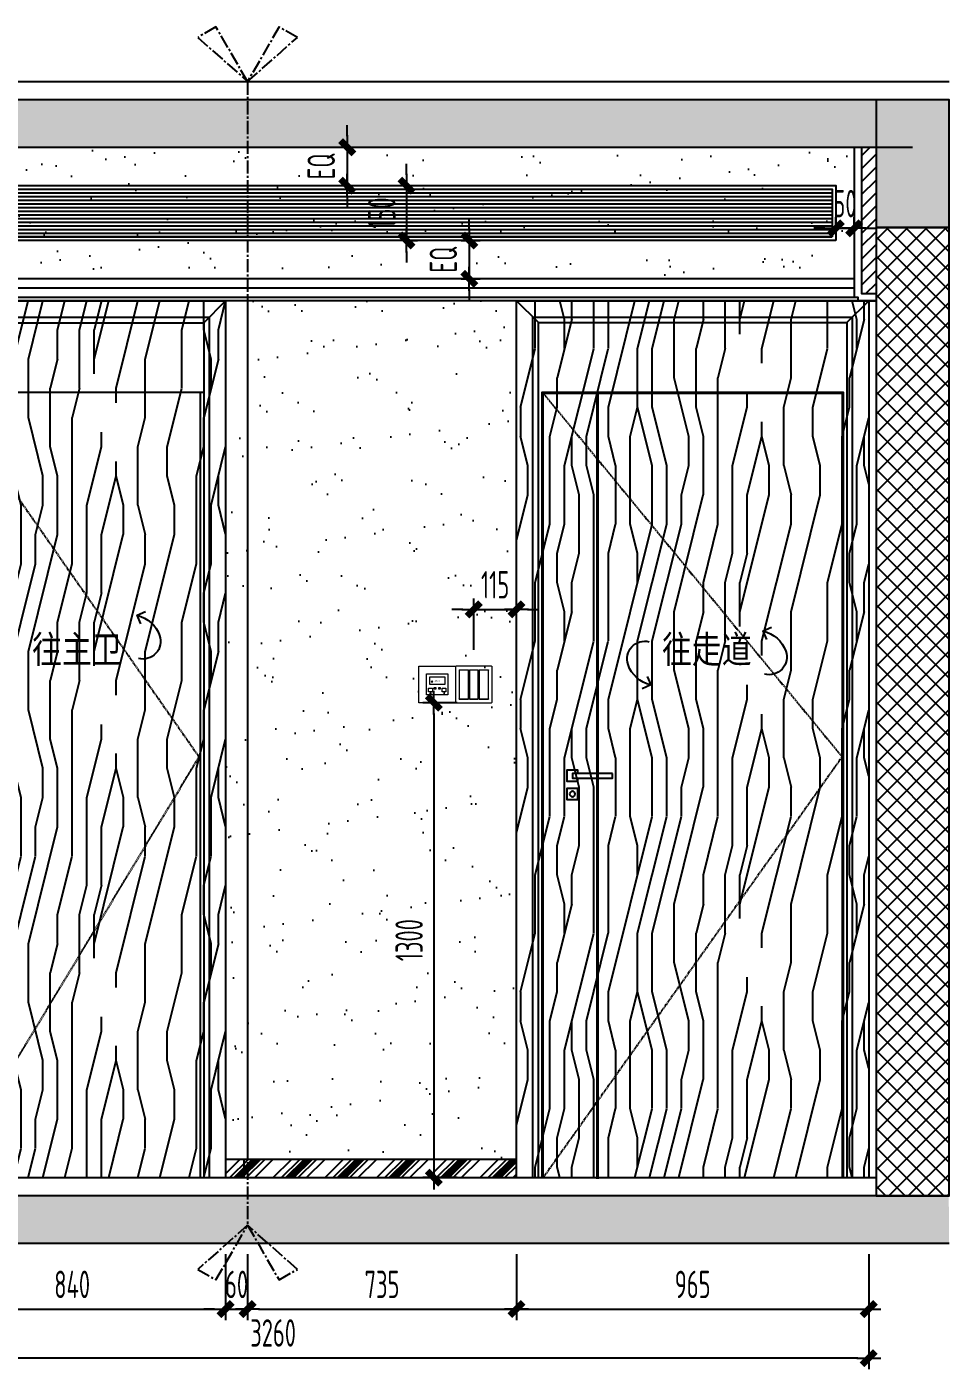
# Model space of a CAD drawing. Header units: inches. Extents: x 96003 to 270950, y -80202 to 65998.
# Drawn here: x 204309 to 206833, y 42087 to 45761 of the extents above; entities that cross this region are included whole.
import ezdxf

# ---------------------------------------------------------------- set-up
doc = ezdxf.new("R2010")
doc.units = ezdxf.units.IN
doc.header["$LTSCALE"] = 10
doc.header["$MEASUREMENT"] = 0
for name, pattern in [('CENTER2', [1.125, 0.75, -0.125, 0.125, -0.125]), ('DASH', [0.35, 0.25, -0.1]), ('DASHED', [19.05, 12.7, -6.35]), ('M-HIDDEN', [1.875, 1.25, -0.625])]:
    doc.linetypes.add(name, pattern=pattern)
for name, color, linetype in [('01', 200, 'Continuous'), ('C-顶面灯具、灯带', 22, 'Continuous'), ('EL-1', 1, 'Continuous'), ('EL-136', 136, 'Continuous'), ('EL-138', 138, 'Continuous'), ('EL-BHATCH-250', 250, 'Continuous'), ('EL-LIG', 1, 'M-HIDDEN'), ('EL-TEXT', 50, 'Continuous'), ('FC-地面造型', 136, 'Continuous'), ('SBEI', 1, 'Continuous')]:
    doc.layers.add(name, color=color, linetype=linetype)
doc.layers.add('F-2', color=145, linetype='Continuous', lineweight=0)
doc.styles.add('Arial', font='arial.ttf')
doc.styles.add('CCD_DIM', font='archs.shx', dxfattribs={"width": 0.7})
doc.styles.add('st', font='')
doc.styles.add('XZC', font='SIMPLEX.SHX', dxfattribs={"width": 0.7, "bigfont": 'hztxt.shx'})
doc.styles.get('st').set_extended_font_data('SimSun')
doc.linetypes.add('LED_LINE', pattern='A,12.7,-5.08,["LED",XZC,S=2.54,R=0,X=-2.54,Y=-1.27],-6.35', length=24.13)
doc.dimstyles.new('1.30', dxfattribs={"dimscale": 30, "dimtxt": 2.5, "dimasz": 1, "dimexe": 1, "dimexo": 1.5, "dimgap": 1, "dimtad": 1, "dimdec": 0, "dimrnd": 5, "dimdsep": 46, "dimtxsty": 'CCD_DIM', "dimblk": 'CCD_Dimension_Tick', "dimcen": 1, "dimclrd": 44, "dimclre": 44, "dimclrt": 2, "dimadec": 0, "dimazin": 2, "dimtfac": 1, "dimtdec": 0, "dimtix": 1, "dimtmove": 2, "dimatfit": 3, "dimldrblk": 'CCD_Dimension_Tick', "dimfxl": 5, "dimfxlon": 1, "dimtolj": 1, "dimarcsym": 0})

# ---------------------------------------------------------------- blocks, each defined once
blk = doc.blocks.new('*U101')
h = blk.add_hatch()
h.set_pattern_fill('ANSI37', color=250, scale=300, angle=-90)
h.set_pattern_definition([(315, (222312.67, 70619.302), (26.516504, 26.516504), []), (45, (222312.67, 70619.302), (-26.516504, 26.516504), [])])
h.paths.add_polyline_path([(144521, -74484.5), (144521, -74684.5), (147171.2, -74684.5), (147171.2, -74484.5)])
at = {"color": 5, "elevation": 0}
blk.add_lwpolyline([(144521, -74484.5), (144521, -74684.5), (147171.2, -74684.5), (147171.2, -74484.5)], close=True, dxfattribs=at)
blk = doc.blocks.new('*U99')
at = {"layer": 'EL-1', "linetype": 'CENTER2', "ltscale": 5}
blk.add_lwpolyline([(-45, 2497.1), (-187, 2623), (-135, 2653), (-45, 2497.1), (45, 2653), (97, 2623), (-45, 2497.1), (-45, -763.6), (97, -889.4), (45, -919.4), (-45, -763.6), (-135, -919.4), (-187, -889.4), (-45, -763.6)], dxfattribs=at)
blk = doc.blocks.new('A$C5AED2720')
at = {"color": 0, "elevation": 0}
blk.add_lwpolyline([(95, 71.2), (95, 80), (125, 80), (125, 50), (95, 50), (95, 58.7)], dxfattribs=at)
for points in [[(0, 71.2), (110, 71.2), (110, 58.7), (0, 58.7)], [(95, 30), (125, 30), (125, 0), (95, 0)]]:
    blk.add_lwpolyline(points, close=True, dxfattribs=at)
at = {"color": 8}
blk.add_circle((110, 15, 0), 7.5, dxfattribs=at)
blk = doc.blocks.new('yrtyrtuytryu')
at = {"layer": 'FC-地面造型', "linetype": 'ByBlock'}
h = blk.add_hatch(dxfattribs=at)
h.set_pattern_fill('木纹5', color=250, scale=200, angle=90)
h.set_pattern_definition([(90, (-5767.3, -12908.5), (-800, 5e-14), [160, -240, 80, -320]), (90, (-5787.3, -12348.5), (-800, 5e-14), [160, -640]), (90, (-5827.3, -12428.5), (-800, 5e-14), [80, -720]), (90, (-5847.3, -12868.5), (-800, 5e-14), [40, -560, 40, -160]), (90, (-5887.3, -12588.5), (-800, 5e-14), [160, -240, 40, -360]), (90, (-5907.3, -12788.5), (-800, 5e-14), [120, -680]), (90, (-5927.3, -12588.5), (-800, 5e-14), [240, -560]), (90, (-5947.3, -12828.5), (-800, 5e-14), [160, -640]), (90, (-5967.3, -12508.5), (-800, 5e-14), [400, -400]), (90, (-6007.3, -12748.5), (-800, 5e-14), [80, -240, 160, -320]), (90, (-6027.3, -12188.5), (-800, 5e-14), [160, -640]), (90, (-6047.3, -12348.5), (-800, 5e-14), [80, -720]), (90, (-6067.3, -12508.5), (-800, 5e-14), [80, -720]), (90, (-6087.3, -12908.5), (-800, 5e-14), [160, -640]), (90, (-6107.3, -12508.5), (-800, 5e-14), [160, -640]), (90, (-6147.3, -12508.5), (-800, 5e-14), [160, -160, 160, -320]), (90, (-6187.3, -12668.5), (-800, 5e-14), [80, -400, 160, -160]), (90, (-6207.3, -12508.5), (-800, 5e-14), [240, -560]), (90, (-6247.3, -12508.5), (-800, 5e-14), [160, -640]), (90, (-6267.3, -12828.5), (-800, 5e-14), [240, -320, 80, -160]), (90, (-6307.3, -12828.5), (-800, 5e-14), [400, -400]), (90, (-6327.3, -12348.5), (-800, 5e-14), [80, -720]), (90, (-6347.3, -12588.5), (-800, 5e-14), [160, -640]), (90, (-6367.3, -12748.5), (-800, 5e-14), [80, -320, 80, -320]), (90, (-6387.3, -12828.5), (-800, 5e-14), [80, -240, 160, -320]), (90, (-6407.3, -12668.5), (-800, 5e-14), [80, -400, 80, -240]), (90, (-6427.3, -12508.5), (-800, 5e-14), [240, -560]), (90, (-6467.3, -12828.5), (-800, 5e-14), [160, -640]), (90, (-6487.3, -12428.5), (-800, 5e-14), [80, -720]), (90, (-6507.3, -12268.5), (-800, 5e-14), [80, -720]), (104.03624, (-5827.26, -12348.52), (3e-08, 800), [82.4, -3216.0844]), (104.03624, (-6007.26, -12268.52), (3e-08, 800), [82.4, -3216.0844]), (104.03624, (-6487.26, -12348.52), (3e-08, 800), [82.4, -3216.0844]), (104.03624, (-6187.26, -12588.52), (3e-08, 800), [82.4, -3216.0844]), (104.03624, (-6307.26, -12428.52), (3e-08, 800), [82.4, -3216.0844]), (104.03624, (-6247.26, -12348.52), (3e-08, 800), [82.4, -3216.0844]), (104.03624, (-6387.26, -12748.52), (3e-08, 800), [82.4, -3216.0844]), (104.03624, (-6347.26, -12428.52), (3e-08, 800), [82.4, -3216.0844]), (104.03624, (-6047.26, -12268.52), (3e-08, 800), [164.8, -3133.6844]), (104.03624, (-6107.26, -12348.52), (3e-08, 800), [164.8, -3133.6844]), (104.03624, (-6147.26, -12348.52), (3e-08, 800), [164.8, -3133.6844]), (255.96376, (-5887.26, -12588.52), (3e-08, -800), [82.4, -164.8, 82.4, -2968.8844]), (255.96376, (-6007.26, -12748.52), (3e-08, -800), [82.4, -3216.0844]), (255.96376, (-6367.26, -12748.52), (3e-08, -800), [164.8, -3133.6844]), (284.03624, (-5787.26, -12348.52), (-3e-08, -800), [82.4, -3216.0844]), (75.96376, (-5787.26, -12188.52), (-3e-08, 800), [82.4, -3216.0844]), (75.96376, (-6067.26, -12428.52), (-3e-08, 800), [82.4, -3216.0844]), (75.96376, (-6207.26, -12268.52), (-3e-08, 800), [82.4, -3216.0844]), (75.96376, (-6267.26, -12588.52), (-3e-08, 800), [82.4, -3216.0844]), (75.96376, (-6367.26, -12668.52), (-3e-08, 800), [82.4, -3216.0844]), (75.96376, (-6407.26, -12588.52), (-3e-08, 800), [82.4, -3216.0844]), (75.96376, (-6267.26, -12588.52), (-3e-08, 800), [82.4, -3216.0844]), (75.96376, (-6387.26, -12348.52), (-3e-08, 800), [329.6, -2968.8844]), (75.96376, (-5847.26, -12828.52), (-3e-08, 800), [329.6, -2968.8844]), (75.96376, (-5907.26, -12748.52), (-3e-08, 800), [329.6, -2968.8844]), (75.96376, (-5947.26, -12668.52), (-3e-08, 800), [82.4, -164.8, 164.8, -2886.4844]), (75.96376, (-6007.26, -12668.52), (-3e-08, 800), [164.8, -164.8, 164.8, -2804.0844]), (75.96376, (-6087.26, -12748.52), (-3e-08, 800), [329.6, -2968.8844]), (75.96376, (-6147.26, -12828.52), (-3e-08, 800), [329.6, -2968.8844]), (75.96376, (-6187.26, -12828.52), (-3e-08, 800), [329.6, -2968.8844]), (75.96376, (-6427.26, -12268.52), (-3e-08, 800), [82.4, -3216.0844]), (75.96377, (-6507.26, -12188.52), (-0.00015, 800), [164.8, -3133.6844]), (75.96377, (-6467.26, -12668.52), (-0.00015, 800), [164.8, -3133.6844]), (75.96376, (-5767.26, -12748.52), (-1e-05, 800), [329.6, -2968.8844]), (75.96376, (-6327.26, -12268.52), (-1e-05, 800), [247.2, -3051.2844]), (75.96376, (-6267.26, -12188.52), (-1e-05, 800), [494.4, -2804.0844])])
h.paths.add_polyline_path([(124891.4, -89986.2), (125731.4, -89986.2), (125731.4, -92386.2), (124891.4, -92386.2)])
at = {"color": 136, "linetype": 'ByBlock'}
for p, q in [((125108.4, -90236.2), (125108.4, -92386.2)), ((125111.4, -90236.2), (125111.4, -92386.2))]:
    blk.add_line(p, q, dxfattribs=at)
at = {"layer": 'EL-1', "linetype": 'DASH'}
blk.add_lwpolyline([(124961.4, -90236.2), (125658.4, -91234.5), (124964.4, -92386.2)], dxfattribs=at)
at = {"layer": 'FC-地面造型', "color": 138, "linetype": 'ByBlock'}
for p, q in [((124951.4, -90046.2), (124891.4, -89986.2)), ((125671.4, -90046.2), (125731.4, -89986.2))]:
    blk.add_line(p, q, dxfattribs=at)
at = {"layer": 'FC-地面造型', "color": 30, "linetype": 'ByBlock'}
for p, q in [((124951.4, -90236.2), (125671.4, -90236.2)), ((124961.4, -92386.2), (124961.4, -90236.2)), ((125661.4, -90236.2), (125661.4, -92386.2))]:
    blk.add_line(p, q, dxfattribs=at)
blk.add_lwpolyline([(124891.4, -92386.2), (124891.4, -89986.2), (125731.4, -89986.2), (125731.4, -92386.2)], dxfattribs=at)
at = {"layer": 'FC-地面造型', "color": 138, "linetype": 'ByBlock'}
blk.add_lwpolyline([(124936.4, -92386.2), (124936.4, -90031.2), (125686.4, -90031.2), (125686.4, -92386.2)], dxfattribs=at)
at = {"layer": 'FC-地面造型', "color": 136, "linetype": 'ByBlock'}
blk.add_lwpolyline([(124951.4, -92386.2), (124951.4, -90046.2), (125671.4, -90046.2), (125671.4, -92386.2)], dxfattribs=at)
at = {"layer": 'EL-1', "xscale": -1}
blk.add_blockref('A$C5AED2720', (125154.4, -91351.2, 0), dxfattribs=at)
blk = doc.blocks.new('20150429.21331502')
at = {"layer": 'EL-136'}
blk.add_lwpolyline([(25.7, 5.1), (32.4, 20.5), (17.1, 27.5)], dxfattribs=at)
blk.add_lwpolyline([(32.4, 20.5, 0.259212), (-8.9, -16.3, 0.59908), (29.6, -58.2)], format="xyb", dxfattribs=at)
blk = doc.blocks.new('tretrytry')
at = {"layer": 'FC-地面造型', "linetype": 'ByBlock'}
h = blk.add_hatch(dxfattribs=at)
h.set_pattern_fill('木纹5', color=250, scale=200, angle=90)
h.set_pattern_definition([(90, (0, 0), (-800, 5e-14), [160, -240, 80, -320]), (90, (-20, 560), (-800, 5e-14), [160, -640]), (90, (-60, 480), (-800, 5e-14), [80, -720]), (90, (-80, 40), (-800, 5e-14), [40, -560, 40, -160]), (90, (-120, 320), (-800, 5e-14), [160, -240, 40, -360]), (90, (-140, 120), (-800, 5e-14), [120, -680]), (90, (-160, 320), (-800, 5e-14), [240, -560]), (90, (-180, 80), (-800, 5e-14), [160, -640]), (90, (-200, 400), (-800, 5e-14), [400, -400]), (90, (-240, 160), (-800, 5e-14), [80, -240, 160, -320]), (90, (-260, 720), (-800, 5e-14), [160, -640]), (90, (-280, 560), (-800, 5e-14), [80, -720]), (90, (-300, 400), (-800, 5e-14), [80, -720]), (90, (-320, 2e-14), (-800, 5e-14), [160, -640]), (90, (-340, 400), (-800, 5e-14), [160, -640]), (90, (-380, 400), (-800, 5e-14), [160, -160, 160, -320]), (90, (-420, 240), (-800, 5e-14), [80, -400, 160, -160]), (90, (-440, 400), (-800, 5e-14), [240, -560]), (90, (-480, 400), (-800, 5e-14), [160, -640]), (90, (-500, 80), (-800, 5e-14), [240, -320, 80, -160]), (90, (-540, 80), (-800, 5e-14), [400, -400]), (90, (-560, 560), (-800, 5e-14), [80, -720]), (90, (-580, 320), (-800, 5e-14), [160, -640]), (90, (-600, 160), (-800, 5e-14), [80, -320, 80, -320]), (90, (-620, 80), (-800, 5e-14), [80, -240, 160, -320]), (90, (-640, 240), (-800, 5e-14), [80, -400, 80, -240]), (90, (-660, 400), (-800, 5e-14), [240, -560]), (90, (-700, 80), (-800, 5e-14), [160, -640]), (90, (-720, 480), (-800, 5e-14), [80, -720]), (90, (-740, 640), (-800, 5e-14), [80, -720]), (104.03624, (-60, 560), (3e-08, 800), [82.4, -3216.0844]), (104.03624, (-240, 640), (3e-08, 800), [82.4, -3216.0844]), (104.03624, (-720, 560), (3e-08, 800), [82.4, -3216.0844]), (104.03624, (-420, 320), (3e-08, 800), [82.4, -3216.0844]), (104.03624, (-540, 480), (3e-08, 800), [82.4, -3216.0844]), (104.03624, (-480, 560), (3e-08, 800), [82.4, -3216.0844]), (104.03624, (-620, 160), (3e-08, 800), [82.4, -3216.0844]), (104.03624, (-580, 480), (3e-08, 800), [82.4, -3216.0844]), (104.03624, (-280, 640), (3e-08, 800), [164.8, -3133.6844]), (104.03624, (-340, 560), (3e-08, 800), [164.8, -3133.6844]), (104.03624, (-380, 560), (3e-08, 800), [164.8, -3133.6844]), (255.96376, (-120, 320), (3e-08, -800), [82.4, -164.8, 82.4, -2968.8844]), (255.96376, (-240, 160), (3e-08, -800), [82.4, -3216.0844]), (255.96376, (-600, 160), (3e-08, -800), [164.8, -3133.6844]), (284.03624, (-20, 560), (-3e-08, -800), [82.4, -3216.0844]), (75.96376, (-20, 720), (-3e-08, 800), [82.4, -3216.0844]), (75.96376, (-300, 480), (-3e-08, 800), [82.4, -3216.0844]), (75.96376, (-440, 640), (-3e-08, 800), [82.4, -3216.0844]), (75.96376, (-500, 320), (-3e-08, 800), [82.4, -3216.0844]), (75.96376, (-600, 240), (-3e-08, 800), [82.4, -3216.0844]), (75.96376, (-640, 320), (-3e-08, 800), [82.4, -3216.0844]), (75.96376, (-500, 320), (-3e-08, 800), [82.4, -3216.0844]), (75.96376, (-620, 560), (-3e-08, 800), [329.6, -2968.8844]), (75.96376, (-80, 80), (-3e-08, 800), [329.6, -2968.8844]), (75.96376, (-140, 160), (-3e-08, 800), [329.6, -2968.8844]), (75.96376, (-180, 240), (-3e-08, 800), [82.4, -164.8, 164.8, -2886.4844]), (75.96376, (-240, 240), (-3e-08, 800), [164.8, -164.8, 164.8, -2804.0844]), (75.96376, (-320, 160), (-3e-08, 800), [329.6, -2968.8844]), (75.96376, (-380, 80), (-3e-08, 800), [329.6, -2968.8844]), (75.96376, (-420, 80), (-3e-08, 800), [329.6, -2968.8844]), (75.96376, (-660, 640), (-3e-08, 800), [82.4, -3216.0844]), (75.96377, (-740, 720), (-0.00015, 800), [164.8, -3133.6844]), (75.96377, (-700, 240), (-0.00015, 800), [164.8, -3133.6844]), (75.96376, (1e-14, 160), (-1e-05, 800), [329.6, -2968.8844]), (75.96376, (-560, 640), (-1e-05, 800), [247.2, -3051.2844]), (75.96376, (-500, 720), (-1e-05, 800), [494.4, -2804.0844])])
h.paths.add_polyline_path([(130658.6, -77077.6), (131622.6, -77077.6), (131622.6, -79477.6), (130658.6, -79477.6)])
at = {"color": 136, "linetype": 'ByBlock'}
for p, q in [((130878.6, -77330.6), (130878.6, -79480.6)), ((130881.6, -77330.6), (130881.6, -79480.6))]:
    blk.add_line(p, q, dxfattribs=at)
at = {"layer": 'EL-1', "linetype": 'DASH'}
blk.add_lwpolyline([(130731.6, -77330.6), (131549.6, -78326), (130731.6, -79477.6)], dxfattribs=at)
at = {"layer": 'FC-地面造型', "color": 138, "linetype": 'ByBlock'}
for p, q in [((130718.6, -77137.6), (130658.6, -77077.6)), ((131562.6, -77137.6), (131622.6, -77077.6))]:
    blk.add_line(p, q, dxfattribs=at)
at = {"layer": 'FC-地面造型', "color": 30, "linetype": 'ByBlock'}
for points in [[(130658.6, -79477.6), (130658.6, -77077.6), (131622.6, -77077.6), (131622.6, -79477.6)], [(130728.6, -79477.6), (130728.6, -77327.6), (131552.6, -77327.6), (131552.6, -79477.6)]]:
    blk.add_lwpolyline(points, dxfattribs=at)
at = {"layer": 'FC-地面造型', "color": 138, "linetype": 'ByBlock'}
blk.add_lwpolyline([(130703.6, -79477.6), (130703.6, -77122.6), (131577.6, -77122.6), (131577.6, -79477.6)], dxfattribs=at)
at = {"layer": 'FC-地面造型', "color": 136, "linetype": 'ByBlock'}
for points in [[(130718.6, -79477.6), (130718.6, -77137.6), (131562.6, -77137.6), (131562.6, -79477.6)], [(130731.6, -79477.6), (130731.6, -77330.6), (131549.6, -77330.6), (131549.6, -79477.6)]]:
    blk.add_lwpolyline(points, dxfattribs=at)
at = {"layer": 'EL-1', "xscale": -1}
blk.add_blockref('A$C5AED2720', (130921.6, -78442.6, 0), dxfattribs=at)
blk = doc.blocks.new('20150429.21331355')
at = {"layer": 'EL-136'}
blk.add_lwpolyline([(-7.7, 3.5, 0.259212), (33.7, 40.4, 0.59908), (-4.9, 82.2)], format="xyb", dxfattribs=at)
blk.add_lwpolyline([(-1, 18.9), (-7.7, 3.5), (7.7, -3.5)], dxfattribs=at)
blk = doc.blocks.new('A$C12F376D0')
at = {"color": 0, "ltscale": 0.8}
for p, q in [((-98.3, 96.6), (-98.3, 0)), ((0, 98.3), (-96.6, 98.3)), ((-88.3, 88.3), (-88.3, 87.4)), ((-88.3, 87.4), (-88.3, 9.1)), ((-63, 87.4), (-88.3, 87.4)), ((-63, 88.3), (-63, 87.4)), ((-63, 9.1), (-63, 87.4)), ((-60.2, 88.3), (-60.2, 8.3)), ((-36.4, 87.4), (-60.2, 87.4)), ((-36.4, 88.3), (-36.4, 87.4)), ((-36.4, 9.1), (-36.4, 87.4)), ((-33.5, 88.3), (-33.5, 87.4)), ((-33.5, 87.4), (-33.5, 9.1)), ((-8.3, 87.4), (-33.5, 87.4)), ((-8.3, 88.3), (-8.3, 87.4)), ((-8.3, 9.1), (-8.3, 87.4)), ((1.7, 0), (1.7, 96.6)), ((-88.3, 8.3), (-88.3, 9.1)), ((-88.3, 9.1), (-63, 9.1)), ((-60.2, 9.1), (-36.4, 9.1)), ((-33.5, 8.3), (-33.5, 9.1)), ((-33.5, 9.1), (-8.3, 9.1)), ((-96.6, -1.7), (0, -1.7))]:
    blk.add_line(p, q, dxfattribs=at)
at = {"color": 0, "ltscale": 0.1}
for p, q in [((-88.3, 88.3), (-63, 88.3)), ((-60.2, 88.3), (-36.4, 88.3)), ((-33.5, 88.3), (-8.3, 88.3)), ((-88.3, 8.3), (-63, 8.3)), ((-63, 9.1), (-63, 8.3)), ((-60.2, 8.3), (-36.4, 8.3)), ((-36.4, 9.1), (-36.4, 8.3)), ((-33.5, 8.3), (-8.3, 8.3)), ((-8.3, 9.1), (-8.3, 8.3))]:
    blk.add_line(p, q, dxfattribs=at)
at = {"color": 0, "ltscale": 0.8, "extrusion": (0, 0, -1)}
for centre, major_axis, start_param, end_param in [((-96.6, 96.6), (1.22, 1.22), 3.926991, 5.497787), ((0, 96.6), (-1.22, 1.22), 0.785398, 2.356194), ((0, 0), (1.22, 1.22), 0.785398, 2.356194), ((-96.6, 0), (-1.22, 1.22), 3.926991, 5.497787)]:
    blk.add_ellipse(centre, major_axis=major_axis, ratio=1, start_param=start_param, end_param=end_param, dxfattribs=at)
blk = doc.blocks.new('*U107')
blk.add_blockref('A$C12F376D0', (41.2, -28.2))
blk = doc.blocks.new('CCD_Dimension_Tick')
at = {"color": 0, "linetype": 'ByBlock'}
for p, q in [((-1.09, 0), (0, 0)), ((0, 0), (1.09, 0))]:
    blk.add_line(p, q, dxfattribs=at)
at = {"color": 0, "linetype": 'Continuous', "const_width": 0.608}
blk.add_lwpolyline([(-0.61, -0.61), (0.61, 0.61)], dxfattribs=at)
blk = doc.blocks.new('*D317')
at = {"layer": 'Defpoints', "color": 0, "linetype": 'ByBlock', "transparency": 16777216}
for p in [(205156.7, 45431.9), (205156.7, 45326.7), (205185.9, 45326.7)]:
    blk.add_point(p, dxfattribs=at)
at = {"layer": 'FC-地面造型', "color": 44, "lineweight": -2, "transparency": 16777216}
for p, q in [((205185.9, 45461.9), (205185.9, 45491.9)), ((205185.9, 45431.9), (205215.9, 45431.9)), ((205185.9, 45431.9), (205185.9, 45326.7)), ((205185.9, 45326.7), (205215.9, 45326.7)), ((205185.9, 45296.7), (205185.9, 45266.7))]:
    blk.add_line(p, q, dxfattribs=at)
at = {"layer": 'FC-地面造型', "color": 44, "linetype": 'ByBlock', "lineweight": -2, "transparency": 16777216, "xscale": 30, "yscale": 30, "zscale": 30}
for p, rotation in [((205185.9, 45431.9), 270), ((205185.9, 45326.7), 90)]:
    blk.add_blockref('CCD_Dimension_Tick', p, dxfattribs=dict(at, rotation=rotation))
at = {"layer": 'FC-地面造型', "color": 2, "linetype": 'ByBlock', "transparency": 16777216, "insert": (205114.8, 45379.3), "char_height": 75, "attachment_point": 5, "rotation": 90, "style": 'CCD_DIM'}
blk.add_mtext('\\A1;EQ', dxfattribs=at)
blk = doc.blocks.new('*D318')
at = {"layer": 'Defpoints', "color": 0, "linetype": 'ByBlock', "transparency": 16777216}
for p in [(205295.7, 45326.7), (205295.7, 45176.7), (205348, 45176.7)]:
    blk.add_point(p, dxfattribs=at)
at = {"layer": 'FC-地面造型', "color": 44, "lineweight": -2, "transparency": 16777216}
for p, q in [((205348, 45356.7), (205348, 45386.7)), ((205340.7, 45326.7), (205378, 45326.7)), ((205348, 45326.7), (205348, 45176.7)), ((205340.7, 45176.7), (205378, 45176.7)), ((205348, 45146.7), (205348, 45116.7))]:
    blk.add_line(p, q, dxfattribs=at)
at = {"layer": 'FC-地面造型', "color": 44, "linetype": 'ByBlock', "lineweight": -2, "transparency": 16777216, "xscale": 30, "yscale": 30, "zscale": 30}
for p, rotation in [((205348, 45326.7), 270), ((205348, 45176.7), 90)]:
    blk.add_blockref('CCD_Dimension_Tick', p, dxfattribs=dict(at, rotation=rotation))
at = {"layer": 'FC-地面造型', "color": 2, "linetype": 'ByBlock', "transparency": 16777216, "insert": (205280.5, 45251.7), "char_height": 75, "attachment_point": 5, "rotation": 90, "style": 'CCD_DIM'}
blk.add_mtext('\\A1;150', dxfattribs=at)
blk = doc.blocks.new('*D319')
at = {"layer": 'Defpoints', "color": 0, "linetype": 'ByBlock', "transparency": 16777216}
for p in [(205452.6, 45176.7), (205452.6, 45071.6), (205519.9, 45071.6)]:
    blk.add_point(p, dxfattribs=at)
at = {"layer": 'FC-地面造型', "color": 44, "lineweight": -2, "transparency": 16777216}
for p, q in [((205519.9, 45206.7), (205519.9, 45236.7)), ((205497.6, 45176.7), (205549.9, 45176.7)), ((205519.9, 45176.7), (205519.9, 45071.6)), ((205497.6, 45071.6), (205549.9, 45071.6)), ((205519.9, 45041.6), (205519.9, 45011.6))]:
    blk.add_line(p, q, dxfattribs=at)
at = {"layer": 'FC-地面造型', "color": 44, "linetype": 'ByBlock', "lineweight": -2, "transparency": 16777216, "xscale": 30, "yscale": 30, "zscale": 30}
for p, rotation in [((205519.9, 45176.7), 270), ((205519.9, 45071.6), 90)]:
    blk.add_blockref('CCD_Dimension_Tick', p, dxfattribs=dict(at, rotation=rotation))
at = {"layer": 'FC-地面造型', "color": 2, "linetype": 'ByBlock', "transparency": 16777216, "insert": (205448.9, 45124.2), "char_height": 75, "attachment_point": 5, "rotation": 90, "style": 'CCD_DIM'}
blk.add_mtext('\\A1;EQ', dxfattribs=at)
blk = doc.blocks.new('*D322')
at = {"layer": 'Defpoints', "color": 0, "linetype": 'ByBlock', "transparency": 16777216}
for p in [(204013.1, 42742.5, 0), (204853.1, 42723.4, 0), (204853.1, 42251.9)]:
    blk.add_point(p, dxfattribs=at)
at = {"layer": 'FC-地面造型', "color": 44, "lineweight": -2, "transparency": 16777216}
for p, q in [((204013.1, 42401.9), (204013.1, 42221.9)), ((204853.1, 42401.9), (204853.1, 42221.9)), ((204043.1, 42251.9), (204823.1, 42251.9))]:
    blk.add_line(p, q, dxfattribs=at)
at = {"layer": 'FC-地面造型', "color": 44, "linetype": 'ByBlock', "lineweight": -2, "transparency": 16777216, "xscale": 30, "yscale": 30, "zscale": 30, "rotation": 180}
blk.add_blockref('CCD_Dimension_Tick', (204013.1, 42251.9), dxfattribs=at)
at = {"layer": 'FC-地面造型', "color": 44, "linetype": 'ByBlock', "lineweight": -2, "transparency": 16777216, "xscale": 30, "yscale": 30, "zscale": 30}
blk.add_blockref('CCD_Dimension_Tick', (204853.1, 42251.9), dxfattribs=at)
at = {"layer": 'FC-地面造型', "color": 2, "linetype": 'ByBlock', "transparency": 16777216, "insert": (204433.1, 42319.4), "char_height": 75, "attachment_point": 5, "style": 'CCD_DIM'}
blk.add_mtext('\\A1;840', dxfattribs=at)
blk = doc.blocks.new('*D323')
at = {"layer": 'Defpoints', "color": 0, "linetype": 'ByBlock', "transparency": 16777216}
for p in [(204853.1, 42723.4, 0), (204913.1, 42723.4), (204913.1, 42251.9)]:
    blk.add_point(p, dxfattribs=at)
at = {"layer": 'FC-地面造型', "color": 44, "lineweight": -2, "transparency": 16777216}
for p, q in [((204853.1, 42401.9), (204853.1, 42221.9)), ((204913.1, 42401.9), (204913.1, 42221.9)), ((204823.1, 42251.9), (204793.1, 42251.9)), ((204853.1, 42251.9), (204913.1, 42251.9)), ((204943.1, 42251.9), (204973.1, 42251.9))]:
    blk.add_line(p, q, dxfattribs=at)
at = {"layer": 'FC-地面造型', "color": 44, "linetype": 'ByBlock', "lineweight": -2, "transparency": 16777216, "xscale": 30, "yscale": 30, "zscale": 30}
blk.add_blockref('CCD_Dimension_Tick', (204853.1, 42251.9), dxfattribs=at)
at = {"layer": 'FC-地面造型', "color": 44, "linetype": 'ByBlock', "lineweight": -2, "transparency": 16777216, "xscale": 30, "yscale": 30, "zscale": 30, "rotation": 180}
blk.add_blockref('CCD_Dimension_Tick', (204913.1, 42251.9), dxfattribs=at)
at = {"layer": 'FC-地面造型', "color": 2, "linetype": 'ByBlock', "transparency": 16777216, "insert": (204883.1, 42319.4), "char_height": 75, "attachment_point": 5, "style": 'CCD_DIM'}
blk.add_mtext('\\A1;60', dxfattribs=at)
blk = doc.blocks.new('*D324')
at = {"layer": 'Defpoints', "color": 0, "linetype": 'ByBlock', "transparency": 16777216}
for p in [(205649.1, 42750), (204913.1, 42723.4), (205649.1, 42251.9)]:
    blk.add_point(p, dxfattribs=at)
at = {"layer": 'FC-地面造型', "color": 44, "lineweight": -2, "transparency": 16777216}
for p, q in [((204913.1, 42401.9), (204913.1, 42221.9)), ((205649.1, 42401.9), (205649.1, 42221.9)), ((204943.1, 42251.9), (205619.1, 42251.9))]:
    blk.add_line(p, q, dxfattribs=at)
at = {"layer": 'FC-地面造型', "color": 44, "linetype": 'ByBlock', "lineweight": -2, "transparency": 16777216, "xscale": 30, "yscale": 30, "zscale": 30, "rotation": 180}
blk.add_blockref('CCD_Dimension_Tick', (204913.1, 42251.9), dxfattribs=at)
at = {"layer": 'FC-地面造型', "color": 44, "linetype": 'ByBlock', "lineweight": -2, "transparency": 16777216, "xscale": 30, "yscale": 30, "zscale": 30}
blk.add_blockref('CCD_Dimension_Tick', (205649.1, 42251.9), dxfattribs=at)
at = {"layer": 'FC-地面造型', "color": 2, "linetype": 'ByBlock', "transparency": 16777216, "insert": (205281.1, 42319.4), "char_height": 75, "attachment_point": 5, "style": 'CCD_DIM'}
blk.add_mtext('\\A1;735', dxfattribs=at)
blk = doc.blocks.new('*D325')
at = {"layer": 'Defpoints', "color": 0, "linetype": 'ByBlock', "transparency": 16777216}
for p in [(206613.1, 42798.7), (205649.1, 42750), (206613.1, 42251.9)]:
    blk.add_point(p, dxfattribs=at)
at = {"layer": 'FC-地面造型', "color": 44, "lineweight": -2, "transparency": 16777216}
for p, q in [((205649.1, 42401.9), (205649.1, 42221.9)), ((206613.1, 42401.9), (206613.1, 42221.9)), ((205679.1, 42251.9), (206583.1, 42251.9))]:
    blk.add_line(p, q, dxfattribs=at)
at = {"layer": 'FC-地面造型', "color": 44, "linetype": 'ByBlock', "lineweight": -2, "transparency": 16777216, "xscale": 30, "yscale": 30, "zscale": 30, "rotation": 180}
blk.add_blockref('CCD_Dimension_Tick', (205649.1, 42251.9), dxfattribs=at)
at = {"layer": 'FC-地面造型', "color": 44, "linetype": 'ByBlock', "lineweight": -2, "transparency": 16777216, "xscale": 30, "yscale": 30, "zscale": 30}
blk.add_blockref('CCD_Dimension_Tick', (206613.1, 42251.9), dxfattribs=at)
at = {"layer": 'FC-地面造型', "color": 2, "linetype": 'ByBlock', "transparency": 16777216, "insert": (206131.1, 42319.4), "char_height": 75, "attachment_point": 5, "style": 'CCD_DIM'}
blk.add_mtext('\\A1;965', dxfattribs=at)
blk = doc.blocks.new('*D326')
at = {"layer": 'Defpoints', "color": 0, "linetype": 'ByBlock', "transparency": 16777216}
for p in [(203353.1, 42661.6), (206613.1, 42365.6), (203353.1, 42117.5)]:
    blk.add_point(p, dxfattribs=at)
at = {"layer": 'FC-地面造型', "color": 44, "lineweight": -2, "transparency": 16777216}
for p, q in [((203353.1, 42267.5), (203353.1, 42087.5)), ((206613.1, 42267.5), (206613.1, 42087.5)), ((206583.1, 42117.5), (203383.1, 42117.5))]:
    blk.add_line(p, q, dxfattribs=at)
at = {"layer": 'FC-地面造型', "color": 44, "linetype": 'ByBlock', "lineweight": -2, "transparency": 16777216, "xscale": 30, "yscale": 30, "zscale": 30, "rotation": 180}
blk.add_blockref('CCD_Dimension_Tick', (203353.1, 42117.5), dxfattribs=at)
at = {"layer": 'FC-地面造型', "color": 44, "linetype": 'ByBlock', "lineweight": -2, "transparency": 16777216, "xscale": 30, "yscale": 30, "zscale": 30}
blk.add_blockref('CCD_Dimension_Tick', (206613.1, 42117.5), dxfattribs=at)
at = {"layer": 'FC-地面造型', "color": 2, "linetype": 'ByBlock', "transparency": 16777216, "insert": (204983.1, 42186.5), "char_height": 75, "attachment_point": 5, "style": 'CCD_DIM'}
blk.add_mtext('\\A1;3260', dxfattribs=at)
blk = doc.blocks.new('*D330')
at = {"layer": 'Defpoints', "color": 0, "linetype": 'ByBlock', "transparency": 16777216}
for p in [(205649.1, 44166.8), (205532.1, 44011.6), (205649.1, 44011.6)]:
    blk.add_point(p, dxfattribs=at)
at = {"layer": 'FC-地面造型', "color": 44, "lineweight": -2, "transparency": 16777216}
for p, q in [((205532.1, 44056.6), (205532.1, 44196.8)), ((205649.1, 44056.6), (205649.1, 44196.8)), ((205502.1, 44166.8), (205472.1, 44166.8)), ((205532.1, 44166.8), (205649.1, 44166.8)), ((205679.1, 44166.8), (205709.1, 44166.8))]:
    blk.add_line(p, q, dxfattribs=at)
at = {"layer": 'FC-地面造型', "color": 44, "linetype": 'ByBlock', "lineweight": -2, "transparency": 16777216, "xscale": 30, "yscale": 30, "zscale": 30}
blk.add_blockref('CCD_Dimension_Tick', (205532.1, 44166.8), dxfattribs=at)
at = {"layer": 'FC-地面造型', "color": 44, "linetype": 'ByBlock', "lineweight": -2, "transparency": 16777216, "xscale": 30, "yscale": 30, "zscale": 30, "rotation": 180}
blk.add_blockref('CCD_Dimension_Tick', (205649.1, 44166.8), dxfattribs=at)
at = {"layer": 'FC-地面造型', "color": 2, "linetype": 'ByBlock', "transparency": 16777216, "insert": (205590.6, 44234.3), "char_height": 75, "attachment_point": 5, "style": 'CCD_DIM'}
blk.add_mtext('\\A1;115', dxfattribs=at)
blk = doc.blocks.new('*D331')
at = {"layer": 'Defpoints', "color": 0, "linetype": 'ByBlock', "transparency": 16777216}
for p in [(205532.1, 43911.6), (205422.8, 42611.6), (205532.1, 42611.6)]:
    blk.add_point(p, dxfattribs=at)
at = {"layer": 'FC-地面造型', "color": 44, "lineweight": -2, "transparency": 16777216}
for p, q in [((205487.1, 43911.6), (205392.8, 43911.6)), ((205422.8, 43881.6), (205422.8, 42641.6)), ((205487.1, 42611.6), (205392.8, 42611.6))]:
    blk.add_line(p, q, dxfattribs=at)
at = {"layer": 'FC-地面造型', "color": 44, "linetype": 'ByBlock', "lineweight": -2, "transparency": 16777216, "xscale": 30, "yscale": 30, "zscale": 30}
for p, rotation in [((205422.8, 43911.6), 90), ((205422.8, 42611.6), 270)]:
    blk.add_blockref('CCD_Dimension_Tick', p, dxfattribs=dict(at, rotation=rotation))
at = {"layer": 'FC-地面造型', "color": 2, "linetype": 'ByBlock', "transparency": 16777216, "insert": (205355.3, 43261.6), "char_height": 75, "attachment_point": 5, "rotation": 90, "style": 'CCD_DIM'}
blk.add_mtext('\\A1;1300', dxfattribs=at)
blk = doc.blocks.new('A$C305C172C')
at = {"color": 136, "linetype": 'DASHED', "ltscale": 10}
for points in [[(0, 95), (95, 95), (95, 0), (0, 0)], [(20, 75), (75, 75), (75, 20), (20, 20)], [(25, 38), (35, 38), (35, 28), (25, 28)], [(25, 38), (35, 38), (35, 28), (25, 28)], [(28, 67), (67, 67), (67, 47), (28, 47)], [(36.1, 53.8), (34.1, 56.8), (32.1, 53.8)], [(39.5, 39.3), (43.5, 39.3), (43.5, 35.3), (39.5, 35.3)], [(51.5, 39.3), (55.5, 39.3), (55.5, 35.3), (51.5, 35.3)], [(60, 38), (70, 38), (70, 28), (60, 28)], [(60, 38), (70, 38), (70, 28), (60, 28)]]:
    blk.add_lwpolyline(points, close=True, dxfattribs=at)
for points in [[(28.5, 24), (27.5, 24)], [(28.2, 25.8), (28.9, 25.1)], [(28.9, 22.9), (28.2, 22.2)], [(30, 26.5), (30, 25.5)], [(30, 22.5), (30, 21.5)], [(31.8, 25.8), (31.1, 25.1)], [(31.1, 22.9), (31.8, 22.2)], [(32.5, 24), (31.5, 24)]]:
    blk.add_lwpolyline(points, dxfattribs=at)
blk.add_circle((30, 24), 0.5, dxfattribs=at)
for centre, radius, start, end in [((66.3, 24.1), 2.06, 99.3439, 272.7643), ((67.4, 24.2), 2.39, 125.3612, 243.9827)]:
    blk.add_arc(centre, radius, start, end, dxfattribs=at)
at = {"color": 136, "linetype": 'DASHED', "ltscale": 10, "insert": (40.8, 59.1), "char_height": 5, "width": 18.078, "attachment_point": 1, "style": 'Arial'}
blk.add_mtext('25.5', dxfattribs=at)
blk = doc.blocks.new('*U196')
at = {"ltscale": 20, "xscale": 1.052631578947368, "yscale": 1.052631578947368, "zscale": 1.052631578947368}
blk.add_blockref('A$C305C172C', (-57.1, -29.9), dxfattribs=at)
blk = doc.blocks.new('*D804')
at = {"layer": 'Defpoints', "color": 0, "linetype": 'ByBlock', "transparency": 16777216}
for p in [(206523.1, 45192), (206573.1, 45210), (206573.1, 45192)]:
    blk.add_point(p, dxfattribs=at)
at = {"layer": 'FC-地面造型', "color": 44, "lineweight": -2, "transparency": 16777216}
for p, q in [((206523.1, 45210), (206523.1, 45240)), ((206573.1, 45210), (206573.1, 45240)), ((206493.1, 45210), (206463.1, 45210)), ((206523.1, 45210), (206573.1, 45210)), ((206603.1, 45210), (206633.1, 45210))]:
    blk.add_line(p, q, dxfattribs=at)
at = {"layer": 'FC-地面造型', "color": 44, "linetype": 'ByBlock', "lineweight": -2, "transparency": 16777216, "xscale": 30, "yscale": 30, "zscale": 30}
blk.add_blockref('CCD_Dimension_Tick', (206523.1, 45210), dxfattribs=at)
at = {"layer": 'FC-地面造型', "color": 44, "linetype": 'ByBlock', "lineweight": -2, "transparency": 16777216, "xscale": 30, "yscale": 30, "zscale": 30, "rotation": 180}
blk.add_blockref('CCD_Dimension_Tick', (206573.1, 45210), dxfattribs=at)
at = {"layer": 'FC-地面造型', "color": 2, "linetype": 'ByBlock', "transparency": 16777216, "insert": (206548.1, 45277.5), "char_height": 75, "attachment_point": 5, "style": 'CCD_DIM'}
blk.add_mtext('\\A1;50', dxfattribs=at)

msp = doc.modelspace()

# ---------------------------------------------------------------- hatches: boundary and pattern name
h = msp.add_hatch(color=250)
h.dxf.hatch_style = 1
h.paths.add_polyline_path([(206633.1, 45431.9), (206633.1, 45561.9), (203132.5, 45561.9), (203132.5, 45431.9)])
h = msp.add_hatch(color=250)
h.dxf.hatch_style = 1
h.paths.add_polyline_path([(206633.1, 45211.9), (206833.1, 45211.9), (206833.1, 45561.9), (206633.1, 45561.9)])
at = {"linetype": 'ByBlock'}
h = msp.add_hatch(dxfattribs=at)
h.set_pattern_fill('ANSI31', color=250, scale=200)
h.paths.add_polyline_path([(206593.1, 45431.9), (206633.1, 45431.9), (206633.1, 45031.6), (206593.1, 45031.6)])
h = msp.add_hatch(color=250)
h.dxf.hatch_style = 1
h.paths.add_polyline_path([(206833.1, 42431.9), (206832, 42561.6), (203134.2, 42561.9), (203134.2, 42431.9)])
at = {"layer": 'EL-BHATCH-250'}
h = msp.add_hatch(dxfattribs=at)
h.set_pattern_fill('_USER', color=256, scale=10, pattern_type=0)
h.set_pattern_definition([(0, (205613.114, 45316.738), (0, 10), [])])
h.paths.add_polyline_path([(206513.1, 45186.7), (203453.1, 45186.7), (203453.1, 45316.7), (206513.1, 45316.7)])
at = {"layer": 'FC-地面造型', "linetype": 'ByBlock'}
h = msp.add_hatch(dxfattribs=at)
h.set_pattern_fill('AR-SAND', color=250, scale=100)
h.set_pattern_definition([(37.5, (71239.4, 131676.29), (-6.29934, 192.68238), [0, -152, 0, -170, 0, -162.5]), (7.5, (71239.4, 131676.29), (176.97767, 282.2146), [0, -82, 0, -137, 0, -52.5]), (327.5, (71116.4, 131676.29), (311.41419, 0.5659), [0, -50, 0, -180, 0, -235]), (317.5, (71116.4, 131676.29), (300.61266, 87.76756), [0, -25, 0, -118, 0, -135])])
h.paths.add_polyline_path([(206573.1, 45431.9), (203393.1, 45431.9), (203393.1, 45071.6), (206573.1, 45071.6)])
h = msp.add_hatch(dxfattribs=at)
h.set_pattern_fill('AR-SAND', color=250, scale=100)
h.set_pattern_definition([(37.5, (-10673.94, 3777.11), (-6.29934, 192.68238), [0, -152, 0, -170, 0, -162.5]), (7.5, (-10673.94, 3777.1), (176.97767, 282.2146), [0, -82, 0, -137, 0, -52.5]), (327.5, (-10796.94, 3777.11), (311.41419, 0.5659), [0, -50, 0, -180, 0, -235]), (317.5, (-10796.94, 3777.1), (300.61266, 87.76756), [0, -25, 0, -118, 0, -135])])
h.paths.add_polyline_path([(204853.1, 45011.6), (205649.1, 45011.6), (205649.1, 42661.6), (204853.1, 42661.6)])
h = msp.add_hatch(dxfattribs=at)
h.set_pattern_fill('CYL', color=250, scale=100, angle=90, pattern_type=2)
h.set_pattern_definition([(225, (286463.2, 542933.12), (70.710678, -70.710678), []), (225, (286464.61, 542931.71), (70.710678, -70.710678), []), (225, (286467.44, 542928.88), (70.710678, -70.710678), []), (225, (286473.1, 542923.22), (70.710678, -70.710678), []), (225, (286484.41, 542911.91), (70.710678, -70.710678), []), (225, (286509.87, 542886.45), (70.710678, -70.710678), []), (225, (286521.18, 542875.14), (70.710678, -70.710678), []), (225, (286526.84, 542869.48), (70.710678, -70.710678), []), (225, (286529.66, 542866.66), (70.710678, -70.710678), []), (225, (286531.08, 542865.24), (70.710678, -70.710678), [])])
h.paths.add_polyline_path([(204853.1, 42611.6), (205649.1, 42611.6), (205649.1, 42661.6), (204853.1, 42661.6)])

# ---------------------------------------------------------------- linework, layer by layer
at = {"color": 5}
for p, q in [((203132.5, 45611.6), (206833.1, 45611.6)), ((203332.5, 42611.6), (206633.1, 42611.6))]:
    msp.add_line(p, q, dxfattribs=at)
at = {"layer": '01'}
for points in [[(206733.1, 45561.9), (203132.5, 45561.9)], [(206733.1, 45561.9), (203132.5, 45561.9)], [(203132.5, 45431.9), (206733.1, 45431.9)], [(203132.5, 45431.9), (206733.1, 45431.9)], [(206733.1, 42561.6), (203132.5, 42561.6)], [(206734.8, 42561.9), (203134.2, 42561.9)], [(206833.1, 42561.6), (203134.2, 42561.9)], [(203134.2, 42431.9), (206734.8, 42431.9)], [(203134.2, 42431.9), (206833.1, 42431.9)]]:
    msp.add_lwpolyline(points, dxfattribs=at)
msp.add_lwpolyline([(206633.1, 45211.9), (206833.1, 45211.9), (206833.1, 45561.9), (206633.1, 45561.9)], close=True, dxfattribs=at)
at = {"layer": 'EL-136', "color": 30}
msp.add_lwpolyline([(206523.1, 45176.7), (203443.1, 45176.7), (203443.1, 45326.7), (206523.1, 45326.7)], close=True, dxfattribs=at)
at = {"layer": 'EL-138', "color": 136}
msp.add_lwpolyline([(206513.1, 45186.7), (203453.1, 45186.7), (203453.1, 45316.7), (206513.1, 45316.7)], close=True, dxfattribs=at)
at = {"layer": 'EL-LIG', "linetype": 'LED_LINE', "ltscale": 0.02}
msp.add_lwpolyline([(203393.1, 45047.2), (206573.1, 45047.2)], dxfattribs=at)
at = {"layer": 'FC-地面造型', "color": 136, "linetype": 'ByBlock'}
for p, q in [((206573.1, 45071.6), (203393.1, 45071.6)), ((203383.1, 45021.6), (206573.1, 45021.6))]:
    msp.add_line(p, q, dxfattribs=at)
at = {"layer": 'FC-地面造型', "color": 30, "linetype": 'ByBlock'}
msp.add_line((204913.1, 45011.6), (204913.1, 42661.6), dxfattribs=at)
at = {"layer": 'FC-地面造型', "color": 1, "linetype": 'ByBlock'}
msp.add_line((206613.1, 45011.6), (206613.1, 42611.6), dxfattribs=at)
at = {"layer": 'FC-地面造型', "linetype": 'ByBlock'}
msp.add_line((204853.1, 42661.6, 0), (204853.1, 42661.6, 0), dxfattribs=at)
at = {"layer": 'FC-地面造型', "color": 30, "linetype": 'ByBlock'}
msp.add_lwpolyline([(204853.1, 42611.6), (205649.1, 42611.6), (205649.1, 42661.6), (204853.1, 42661.6)], close=True, dxfattribs=at)
msp.add_lwpolyline([(204913.1, 42661.6), (204903.1, 42661.6), (204903.1, 42611.6), (204913.1, 42611.6)], dxfattribs=at)
at = {"layer": 'SBEI', "color": 3}
msp.add_line((206633.1, 45011.6), (203332.5, 45011.6), dxfattribs=at)
msp.add_lwpolyline([(206573.1, 45431.9), (206573.1, 45021.6), (206583.1, 45021.6), (206583.1, 45011.6), (206633.1, 45011.6)], dxfattribs=at)
at = {"layer": 'SBEI', "color": 136}
msp.add_lwpolyline([(206593.1, 45431.9), (206593.1, 45031.6), (206633.1, 45031.6)], dxfattribs=at)

# ---------------------------------------------------------------- block references
at = {"xscale": -0.96, "yscale": 0.96, "zscale": 0.96}
msp.add_blockref('*U99', (204869.9, 43214.4), dxfattribs=at)
at = {"color": 2, "xscale": -1.5, "yscale": 1.5, "zscale": 1.5}
for name, p in [('20150429.21331502', (204659.2, 44119.9, 12.2)), ('20150429.21331355', (206005, 43955.1, 12.2))]:
    msp.add_blockref(name, p, dxfattribs=at)
at = {"color": 2, "xscale": -1.5, "yscale": 1.5, "zscale": 1.5, "rotation": 180}
msp.add_blockref('20150429.21331355', (206335.4, 44113, 12.2), dxfattribs=at)
at = {"layer": 'C-顶面灯具、灯带', "color": 8, "linetype": 'ByBlock', "rotation": 90}
msp.add_blockref('*U101', (132148.6, -101959.3, 0), dxfattribs=at)
at = {"layer": 'F-2'}
for name, p in [('*U196', (205439.3, 43941.5)), ('*U107', (205539.3, 43941.5))]:
    msp.add_blockref(name, p, dxfattribs=at)
at = {"layer": 'FC-地面造型', "color": 8, "linetype": 'ByBlock'}
for name, p in [('yrtyrtuytryu', (79121.7, 134997.8, 0)), ('tretrytry', (74990.5, 122089.3))]:
    msp.add_blockref(name, p, dxfattribs=at)

# ---------------------------------------------------------------- texts
at = {"layer": 'EL-TEXT', "color": 50, "style": 'st', "width": 0.8}
for s, p in [('往主卫', (204323.2, 44020, 12.2)), ('往走道', (206047.1, 44020, 12.2))]:
    msp.add_text(s, height=75, dxfattribs=at).set_placement(p)

# ---------------------------------------------------------------- dimensions: what is measured, and where the dimension line sits
at = {"layer": 'FC-地面造型', "color": 138, "linetype": 'ByBlock'}
for base, p1, p2, picture, middle in [((205185.9, 45326.7), (205156.7, 45431.9), (205156.7, 45326.7), '*D317', (205114.8, 45379.3)), ((205519.9, 45071.6), (205452.6, 45176.7), (205452.6, 45071.6), '*D319', (205448.9, 45124.2))]:
    dim = msp.add_linear_dim(base=base, p1=p1, p2=p2, angle=90, text='EQ', dimstyle='1.30', dxfattribs=at)
    dim.commit()
    dim.dimension.update_dxf_attribs({"geometry": picture, "text_midpoint": middle})
for base, p1, p2, picture, middle in [((205348, 45176.7), (205295.7, 45326.7), (205295.7, 45176.7), '*D318', (205280.5, 45251.7)), ((205422.8, 42611.6), (205532.1, 43911.6), (205532.1, 42611.6), '*D331', (205355.3, 43261.6))]:
    dim = msp.add_linear_dim(base=base, p1=p1, p2=p2, angle=90, dimstyle='1.30', dxfattribs=at)
    dim.commit()
    dim.dimension.update_dxf_attribs({"geometry": picture, "text_midpoint": middle})
for base, p1, p2, picture, middle in [((206573.1, 45210), (206523.1, 45192), (206573.1, 45192), '*D804', (206548.1, 45277.5)), ((205649.1, 44166.8), (205532.1, 44011.6), (205649.1, 44011.6), '*D330', (205590.6, 44234.3)), ((206613.1, 42251.9), (205649.1, 42750), (206613.1, 42798.7), '*D325', (206131.1, 42319.4)), ((204853.1, 42251.9), (204013.1, 42742.5, 0), (204853.1, 42723.4, 0), '*D322', (204433.1, 42319.4)), ((205649.1, 42251.9), (204913.1, 42723.4), (205649.1, 42750), '*D324', (205281.1, 42319.4)), ((204913.1, 42251.9), (204853.1, 42723.4, 0), (204913.1, 42723.4), '*D323', (204883.1, 42319.4)), ((203353.1, 42117.5), (206613.1, 42365.6), (203353.1, 42661.6), '*D326', (204983.1, 42186.5))]:
    dim = msp.add_linear_dim(base=base, p1=p1, p2=p2, dimstyle='1.30', dxfattribs=at)
    dim.commit()
    dim.dimension.update_dxf_attribs({"geometry": picture, "text_midpoint": middle})

doc.saveas('drawing.dxf')
